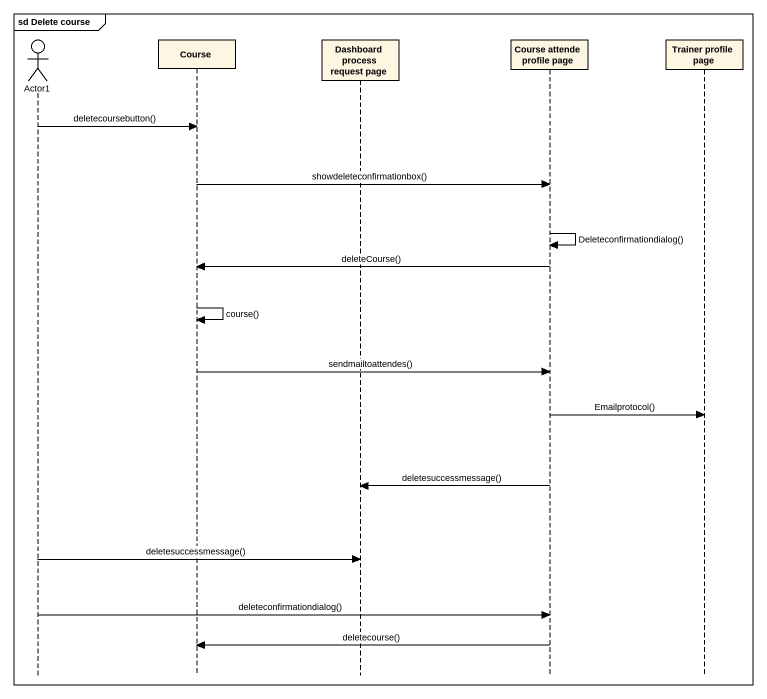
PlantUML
@startuml
mainframe sd Delete course
hide footbox
actor Actor1
participant Course
participant "Dashboard process request page" as Dashboard_process_request
participant "Course attende profile page" as Course_attende_profile_page
participant "Trainer profile page" as Trainer_profile_page

Actor1 -> Course : deletecoursebutton()
Course -> Course_attende_profile_page : showdeleteconfirmationbox()
Course_attende_profile_page -> Course_attende_profile_page : Deleteconfirmationdialog()
Course_attende_profile_page -> Course : deleteCourse()
Course -> Course : course()
Course -> Course_attende_profile_page : sendmailtoattendes()
Course_attende_profile_page -> Trainer_profile_page : Emailprotocol()
Course_attende_profile_page -> Dashboard_process_request : deletesuccessmessage()
Actor1 -> Dashboard_process_request : deletesuccessmessage()
Actor1 -> Course_attende_profile_page : deleteconfirmationdialog()
Course_attende_profile_page -> Course : deletecourse()
@enduml
